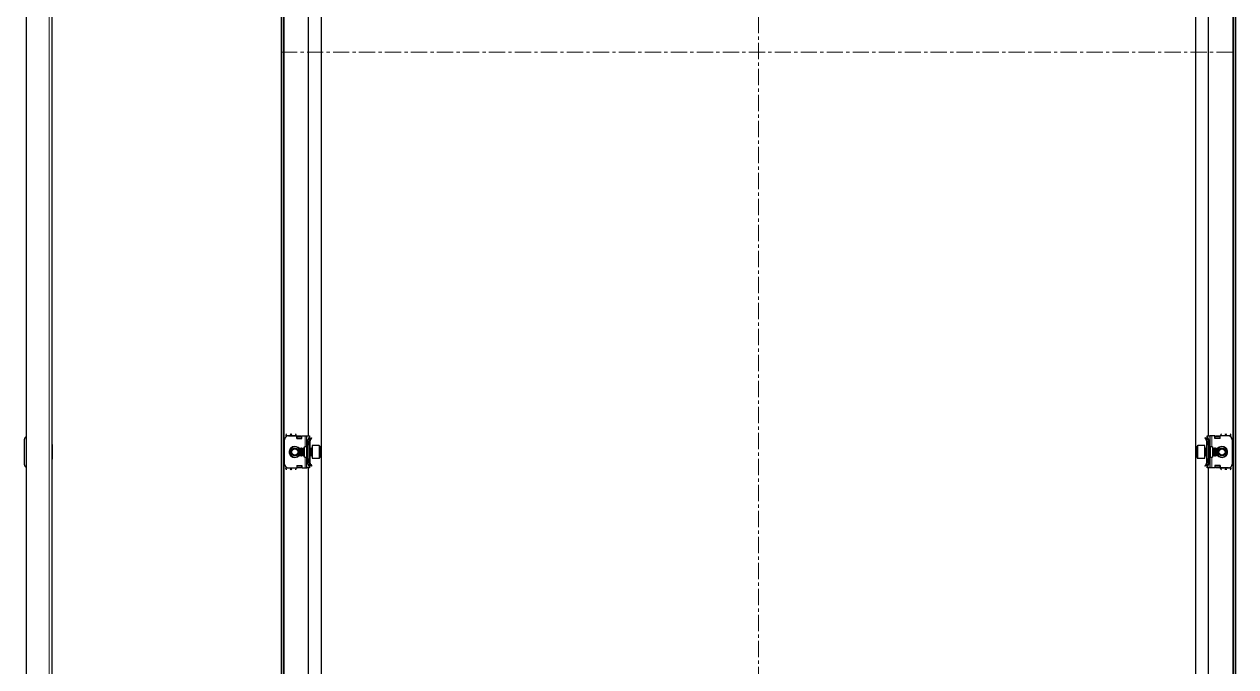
# Model space of a CAD drawing. Header units: millimetres. Extents: x -261 to 1716, y -869 to 1304.
# Drawn here: x 768 to 1716, y -264 to 238 of the extents above; entities that cross this region are included whole.
import ezdxf

# ---------------------------------------------------------------- set-up
doc = ezdxf.new("R2010")
doc.units = ezdxf.units.MM
doc.linetypes.add('CENTERX2', pattern=[20.32, 12.7, -2.54, 2.54, -2.54])
doc.layers.add('FORMAT', color=7, linetype='Continuous')

msp = doc.modelspace()

# ---------------------------------------------------------------- linework, layer by layer
at = {"color": 7, "linetype": 'Continuous', "lineweight": 25}
for p, q in [((769.88, 1196.92), (769.88, -764.08)), ((789.88, 1194.82), (789.88, -761.98)), ((969.5, -764.08), (969.5, 1196.92)), ((971, -764.08), (971, 1196.92)), ((1714, 1196.92), (1714, -764.08)), ((1715.5, 1196.92), (1715.5, -764.08)), ((1000.5, 1165.92), (1000.5, -733.08)), ((1684.5, -733.08), (1684.5, 1165.92)), ((990.5, 516.42), (990.5, -83.58)), ((1694.5, -83.58), (1694.5, 516.42)), ((973, -83.33), (973, -84.34)), ((975, -83.58), (981.5, -83.58)), ((981, -83.33), (981, -83.58)), ((981.5, -85.58), (981.5, -83.58)), ((981.7, -83.69), (981.5, -83.69)), ((981.7, -85.58), (981.7, -83.69)), ((981.75, -83.95), (982.25, -83.6)), ((982.25, -83.95), (981.75, -84.31)), ((981.75, -84.31), (981.75, -83.95)), ((981.75, -85.22), (981.75, -84.31)), ((981.75, -85.58), (981.75, -85.22)), ((982.25, -83.6), (982.25, -83.95)), ((982.25, -83.6), (984.75, -83.6)), ((982.25, -83.95), (984.75, -83.95)), ((984.75, -83.95), (984.75, -83.6)), ((984.75, -83.6), (985.25, -83.95)), ((985.25, -84.31), (984.75, -83.95)), ((985.25, -83.95), (985.25, -84.31)), ((985.25, -84.31), (985.25, -85.22)), ((985.25, -85.22), (985.25, -85.58)), ((985.5, -85.58), (985.5, -83.58)), ((985.5, -83.58), (988, -83.58)), ((988, -83.58), (989.5, -83.58)), ((989.5, -83.58), (991.5, -83.58)), ((989.5, -86.58), (989.5, -83.58)), ((991.5, -83.58), (991.5, -84.34)), ((991.5, -84.34), (991.5, -107.81)), ((991.5, -84.66), (991.71, -84.87)), ((992.08, -85.91), (993.06, -84.94)), ((993.06, -84.94), (993.41, -85.29)), ((1691.94, -84.94), (1691.58, -85.29)), ((1692.91, -85.91), (1691.94, -84.94)), ((1693.29, -84.87), (1693.5, -84.66)), ((1693.5, -83.58), (1695.5, -83.58)), ((1693.5, -84.34), (1693.5, -83.58)), ((1693.5, -107.81), (1693.5, -84.34)), ((1695.5, -83.58), (1695.5, -86.58)), ((1697, -83.58), (1695.5, -83.58)), ((1699.5, -83.58), (1697, -83.58)), ((1699.5, -85.58), (1699.5, -83.58)), ((1699.75, -83.95), (1700.25, -83.6)), ((1700.25, -83.95), (1699.75, -84.31)), ((1699.75, -84.31), (1699.75, -83.95)), ((1699.75, -85.22), (1699.75, -84.31)), ((1699.75, -85.58), (1699.75, -85.22)), ((1700.25, -83.6), (1700.25, -83.95)), ((1700.25, -83.6), (1702.75, -83.6)), ((1700.25, -83.95), (1702.75, -83.95)), ((1702.75, -83.95), (1702.75, -83.6)), ((1702.75, -83.6), (1703.25, -83.95)), ((1703.25, -84.31), (1702.75, -83.95)), ((1703.25, -83.95), (1703.25, -84.31)), ((1703.25, -84.31), (1703.25, -85.22)), ((1703.25, -85.22), (1703.25, -85.58)), ((1703.3, -83.69), (1703.3, -85.58)), ((1703.5, -83.69), (1703.3, -83.69)), ((1703.5, -85.58), (1703.5, -83.58)), ((1710, -83.58), (1703.5, -83.58)), ((1704, -83.58), (1704, -83.33)), ((1712, -84.34), (1712, -83.33)), ((768.38, -86.58), (768.38, -105.58)), ((790.13, -90.29), (789.88, -90.29)), ((790.13, -90.29), (790.13, -101.86)), ((972, -105.58), (972, -86.58)), ((981.5, -85.58), (985.5, -85.58)), ((984.05, -93.08), (983.5, -93.63)), ((983.5, -93.63), (983.5, -98.52)), ((984.11, -93.08), (984.05, -93.08)), ((984.05, -93.08), (984.05, -99.08)), ((984.5, -93.63), (984.11, -93.08)), ((984.11, -93.08), (984.11, -98.6)), ((984.89, -93.08), (984.5, -93.63)), ((984.5, -93.63), (984.5, -98.14)), ((985.11, -93.08), (984.89, -93.08)), ((984.89, -93.08), (984.89, -98.6)), ((985.5, -93.63), (985.11, -93.08)), ((985.11, -93.08), (985.11, -98.6)), ((985.89, -93.08), (985.5, -93.63)), ((985.5, -93.63), (985.5, -98.14)), ((986.11, -93.08), (985.89, -93.08)), ((985.89, -93.08), (985.89, -98.6)), ((986.5, -93.63), (986.11, -93.08)), ((986.11, -93.08), (986.11, -98.6)), ((986.89, -93.08), (986.5, -93.63)), ((986.5, -93.63), (986.5, -98.14)), ((987.11, -93.08), (986.89, -93.08)), ((986.89, -93.08), (986.89, -98.6)), ((987.5, -93.63), (987.11, -93.08)), ((987.11, -93.08), (987.11, -98.6)), ((989, -92.08), (987.5, -92.08)), ((987.5, -100.08), (987.5, -92.08)), ((989.5, -105.58), (989.5, -86.58)), ((990.5, -105.58), (990.5, -86.58)), ((992, -87.33), (991.5, -87.33)), ((991.5, -90.83), (991.5, -87.33)), ((992, -90.83), (991.5, -90.83)), ((991.89, -93.08), (991.5, -93.63)), ((992.11, -93.08), (991.89, -93.08)), ((991.89, -93.08), (991.89, -98.6)), ((992, -85.58), (992, -86.04)), ((992, -90.83), (992, -87.33)), ((992, -93.08), (992, -90.83)), ((992.44, -86.27), (992.08, -85.91)), ((992.5, -93.63), (992.11, -93.08)), ((992.11, -93.08), (992.11, -98.6)), ((992.44, -86.27), (993.41, -85.29)), ((992.89, -93.08), (992.5, -93.63)), ((992.5, -93.63), (992.5, -98.14)), ((993.25, -93.08), (992.89, -93.08)), ((992.89, -93.08), (992.89, -98.6)), ((998.9, -91.08), (993.5, -91.08)), ((993.5, -91.08), (993.5, -101.08)), ((999.5, -91.68), (999.5, -100.48)), ((1685.5, -93.71), (1685.5, -91.68)), ((1685.5, -100.48), (1685.5, -93.71)), ((1691.5, -91.08), (1686.1, -91.08)), ((1691.5, -93.38), (1691.5, -91.08)), ((1691.5, -101.08), (1691.5, -93.38)), ((1692.56, -86.27), (1691.58, -85.29)), ((1692.11, -93.08), (1691.75, -93.08)), ((1692.5, -93.63), (1692.11, -93.08)), ((1692.11, -98.6), (1692.11, -93.08)), ((1692.89, -93.08), (1692.5, -93.63)), ((1692.5, -98.14), (1692.5, -93.63)), ((1692.56, -86.27), (1692.91, -85.91)), ((1693.11, -93.08), (1692.89, -93.08)), ((1692.89, -98.6), (1692.89, -93.08)), ((1693, -85.58), (1693, -85.97)), ((1693, -87.33), (1693.5, -87.33)), ((1693, -87.33), (1693, -90.83)), ((1693.5, -90.83), (1693, -90.83)), ((1693, -90.83), (1693, -93.08)), ((1693.5, -93.63), (1693.11, -93.08)), ((1693.11, -98.6), (1693.11, -93.08)), ((1693.5, -87.33), (1693.5, -90.83)), ((1694.5, -86.58), (1694.5, -105.58)), ((1695.5, -86.58), (1695.5, -105.58)), ((1697.5, -92.08), (1696, -92.08)), ((1697.5, -92.08), (1697.5, -100.08)), ((1697.89, -93.08), (1697.5, -93.63)), ((1698.11, -93.08), (1697.89, -93.08)), ((1697.89, -98.6), (1697.89, -93.08)), ((1698.5, -93.63), (1698.11, -93.08)), ((1698.11, -98.6), (1698.11, -93.08)), ((1698.89, -93.08), (1698.5, -93.63)), ((1698.5, -98.14), (1698.5, -93.63)), ((1699.11, -93.08), (1698.89, -93.08)), ((1698.89, -98.6), (1698.89, -93.08)), ((1699.5, -93.63), (1699.11, -93.08)), ((1699.11, -98.6), (1699.11, -93.08)), ((1703.5, -85.58), (1699.5, -85.58)), ((1699.89, -93.08), (1699.5, -93.63)), ((1699.5, -98.14), (1699.5, -93.63)), ((1700.11, -93.08), (1699.89, -93.08)), ((1699.89, -98.6), (1699.89, -93.08)), ((1700.5, -93.63), (1700.11, -93.08)), ((1700.11, -98.6), (1700.11, -93.08)), ((1700.89, -93.08), (1700.5, -93.63)), ((1700.5, -98.14), (1700.5, -93.63)), ((1700.94, -93.08), (1700.89, -93.08)), ((1700.89, -98.6), (1700.89, -93.08)), ((1701.5, -93.63), (1700.94, -93.08)), ((1700.94, -94.46), (1700.94, -93.08)), ((1700.94, -99.08), (1700.94, -94.46)), ((1701.5, -94.76), (1701.5, -93.63)), ((1713, -86.58), (1713, -105.58)), ((789.88, -101.86), (790.13, -101.86)), ((983.5, -98.52), (984.05, -99.08)), ((984.05, -99.08), (984.11, -99.08)), ((984.11, -99.08), (984.5, -98.52)), ((984.11, -98.6), (984.11, -99.08)), ((984.5, -98.14), (984.5, -98.52)), ((984.5, -98.52), (984.89, -99.08)), ((984.89, -98.6), (984.89, -99.08)), ((984.89, -99.08), (985.11, -99.08)), ((985.11, -99.08), (985.5, -98.52)), ((985.11, -98.6), (985.11, -99.08)), ((985.5, -98.14), (985.5, -98.52)), ((985.5, -98.52), (985.89, -99.08)), ((985.89, -98.6), (985.89, -99.08)), ((985.89, -99.08), (986.11, -99.08)), ((986.11, -99.08), (986.5, -98.52)), ((986.11, -98.6), (986.11, -99.08)), ((986.5, -98.14), (986.5, -98.52)), ((986.5, -98.52), (986.89, -99.08)), ((986.89, -98.6), (986.89, -99.08)), ((986.89, -99.08), (987.11, -99.08)), ((987.11, -99.08), (987.5, -98.52)), ((987.11, -98.6), (987.11, -99.08)), ((987.5, -100.08), (989, -100.08)), ((991.5, -98.52), (991.89, -99.08)), ((991.5, -104.83), (991.5, -101.33)), ((991.5, -101.33), (992, -101.33)), ((991.89, -98.6), (991.89, -99.08)), ((991.89, -99.08), (992.11, -99.08)), ((992, -101.33), (992, -99.08)), ((992, -104.83), (992, -101.33)), ((992.11, -99.08), (992.5, -98.52)), ((992.11, -98.6), (992.11, -99.08)), ((992.5, -98.14), (992.5, -98.52)), ((992.5, -98.52), (992.89, -99.08)), ((992.89, -98.6), (992.89, -99.08)), ((992.89, -99.08), (993.25, -99.08)), ((993.5, -101.08), (998.9, -101.08)), ((1686.1, -101.08), (1691.5, -101.08)), ((1691.75, -99.08), (1692.11, -99.08)), ((1692.11, -99.08), (1692.5, -98.52)), ((1692.11, -99.08), (1692.11, -98.6)), ((1692.5, -98.52), (1692.5, -98.14)), ((1692.5, -98.52), (1692.89, -99.08)), ((1692.89, -99.08), (1692.89, -98.6)), ((1692.89, -99.08), (1693.11, -99.08)), ((1693, -99.08), (1693, -101.33)), ((1693, -101.33), (1693.5, -101.33)), ((1693, -101.33), (1693, -104.83)), ((1693.11, -99.08), (1693.5, -98.52)), ((1693.11, -99.08), (1693.11, -98.6)), ((1693.5, -101.33), (1693.5, -104.83)), ((1696, -100.08), (1697.5, -100.08)), ((1697.5, -98.52), (1697.89, -99.08)), ((1697.89, -99.08), (1697.89, -98.6)), ((1697.89, -99.08), (1698.11, -99.08)), ((1698.11, -99.08), (1698.5, -98.52)), ((1698.11, -99.08), (1698.11, -98.6)), ((1698.5, -98.52), (1698.5, -98.14)), ((1698.5, -98.52), (1698.89, -99.08)), ((1698.89, -99.08), (1698.89, -98.6)), ((1698.89, -99.08), (1699.11, -99.08)), ((1699.11, -99.08), (1699.5, -98.52)), ((1699.11, -99.08), (1699.11, -98.6)), ((1699.5, -98.52), (1699.5, -98.14)), ((1699.5, -98.52), (1699.89, -99.08)), ((1699.89, -99.08), (1699.89, -98.6)), ((1699.89, -99.08), (1700.11, -99.08)), ((1700.11, -99.08), (1700.5, -98.52)), ((1700.11, -99.08), (1700.11, -98.6)), ((1700.5, -98.52), (1700.5, -98.14)), ((1700.5, -98.52), (1700.89, -99.08)), ((1700.89, -99.08), (1700.89, -98.6)), ((1700.89, -99.08), (1700.94, -99.08)), ((1700.94, -99.08), (1701.5, -98.52)), ((1701.5, -98.52), (1701.5, -94.76)), ((973, -107.81), (973, -108.83)), ((975, -108.58), (981.5, -108.58)), ((981, -108.58), (981, -108.83)), ((981.5, -106.58), (981.5, -108.58)), ((981.5, -106.58), (985.5, -106.58)), ((981.5, -108.46), (981.7, -108.46)), ((981.7, -108.46), (981.7, -106.58)), ((981.75, -106.93), (981.75, -106.58)), ((981.75, -107.84), (981.75, -106.93)), ((981.75, -107.84), (982.25, -108.2)), ((981.75, -108.2), (981.75, -107.84)), ((982.25, -108.55), (981.75, -108.2)), ((984.75, -108.2), (982.25, -108.2)), ((982.25, -108.2), (982.25, -108.55)), ((984.75, -108.55), (982.25, -108.55)), ((984.75, -108.2), (985.25, -107.84)), ((984.75, -108.55), (984.75, -108.2)), ((985.25, -108.2), (984.75, -108.55)), ((985.25, -106.58), (985.25, -106.93)), ((985.25, -106.93), (985.25, -107.84)), ((985.25, -107.84), (985.25, -108.2)), ((985.5, -106.58), (985.5, -108.58)), ((985.5, -108.58), (988, -108.58)), ((988, -108.58), (989.5, -108.58)), ((989.5, -108.58), (989.5, -105.58)), ((991.5, -108.58), (989.5, -108.58)), ((990.5, -108.58), (990.5, -683.58)), ((992, -104.83), (991.5, -104.83)), ((991.71, -107.28), (991.5, -107.49)), ((991.5, -107.81), (991.5, -108.58)), ((992, -106.58), (992, -106.18)), ((992.44, -105.89), (992.08, -106.24)), ((992.08, -106.24), (993.06, -107.22)), ((992.44, -105.89), (993.41, -106.86)), ((993.06, -107.22), (993.41, -106.86)), ((1692.56, -105.89), (1691.58, -106.86)), ((1691.94, -107.22), (1691.58, -106.86)), ((1692.91, -106.24), (1691.94, -107.22)), ((1692.56, -105.89), (1692.91, -106.24)), ((1693, -104.83), (1693.5, -104.83)), ((1693, -106.58), (1693, -106.12)), ((1693.5, -107.49), (1693.29, -107.28)), ((1693.5, -108.58), (1693.5, -107.81)), ((1695.5, -108.58), (1693.5, -108.58)), ((1694.5, -683.58), (1694.5, -108.58)), ((1695.5, -105.58), (1695.5, -108.58)), ((1697, -108.58), (1695.5, -108.58)), ((1699.5, -108.58), (1697, -108.58)), ((1703.5, -106.58), (1699.5, -106.58)), ((1699.5, -106.58), (1699.5, -108.58)), ((1699.75, -106.93), (1699.75, -106.58)), ((1699.75, -107.84), (1699.75, -106.93)), ((1699.75, -107.84), (1700.25, -108.2)), ((1699.75, -108.2), (1699.75, -107.84)), ((1700.25, -108.55), (1699.75, -108.2)), ((1702.75, -108.2), (1700.25, -108.2)), ((1700.25, -108.2), (1700.25, -108.55)), ((1702.75, -108.55), (1700.25, -108.55)), ((1702.75, -108.2), (1703.25, -107.84)), ((1702.75, -108.55), (1702.75, -108.2)), ((1703.25, -108.2), (1702.75, -108.55)), ((1703.25, -106.58), (1703.25, -106.93)), ((1703.25, -106.93), (1703.25, -107.84)), ((1703.25, -107.84), (1703.25, -108.2)), ((1703.3, -106.58), (1703.3, -108.46)), ((1703.3, -108.46), (1703.5, -108.46)), ((1703.5, -106.58), (1703.5, -108.58)), ((1710, -108.58), (1703.5, -108.58)), ((1704, -108.83), (1704, -108.58)), ((1712, -108.83), (1712, -107.81))]:
    msp.add_line(p, q, dxfattribs=at)
at = {"color": 8, "linetype": 'Continuous', "lineweight": 18}
for p, q in [((787.78, 1196.92), (787.78, -764.08)), ((971.6, -761.98), (971.6, 1194.82)), ((1713.4, 1194.82), (1713.4, -761.98)), ((973, -83.33), (977, -83.33)), ((977, -83.33), (981, -83.33)), ((985.25, -85.22), (981.75, -85.22)), ((988, -92.08), (988, -83.58)), ((991.5, -85.08), (991.71, -84.87)), ((1693.5, -85.08), (1693.29, -84.87)), ((1697, -83.58), (1697, -92.08)), ((1703.25, -85.22), (1699.75, -85.22)), ((1704, -83.33), (1708, -83.33)), ((1712, -83.33), (1708, -83.33)), ((989, -100.08), (989, -92.08)), ((990.5, -86.58), (989.5, -86.58)), ((991.5, -85.58), (992, -85.58)), ((993.25, -94.46), (993.25, -93.08)), ((993.25, -99.08), (993.25, -94.46)), ((998.9, -101.08), (998.9, -91.08)), ((1686.1, -91.08), (1686.1, -93.38)), ((1686.1, -93.38), (1686.1, -101.08)), ((1691.75, -93.08), (1691.75, -99.08)), ((1693.5, -85.58), (1693, -85.58)), ((1695.5, -86.58), (1694.5, -86.58)), ((1696, -92.08), (1696, -100.08)), ((988, -108.58), (988, -100.08)), ((1697, -100.08), (1697, -108.58)), ((973, -108.83), (977, -108.83)), ((981, -108.83), (977, -108.83)), ((981.75, -106.93), (985.25, -106.93)), ((989.5, -105.58), (990.5, -105.58)), ((991.5, -106.58), (992, -106.58)), ((991.5, -107.08), (991.71, -107.28)), ((1693.5, -106.58), (1693, -106.58)), ((1693.5, -107.08), (1693.29, -107.28)), ((1694.5, -105.58), (1695.5, -105.58)), ((1699.75, -106.93), (1703.25, -106.93)), ((1708, -108.83), (1704, -108.83)), ((1712, -108.83), (1708, -108.83))]:
    msp.add_line(p, q, dxfattribs=at)
at = {"color": 7, "linetype": 'Continuous', "lineweight": 25}
for centre, radius in [((980, -96.08), 3), ((980, -96.08), 2.76), ((980, -96.08), 2.45), ((1705, -96.08), 3), ((1705, -96.08), 2.76), ((1705, -96.08), 2.45)]:
    msp.add_circle(centre, radius, dxfattribs=at)
for centre, radius, start, end in [((771.38, -86.58), 3, 120, 180), ((975, -86.58), 3, 90, 180), ((993.5, -86.58), 3, 131.81031, 180), ((991, -85.58), 1, 360, 45), ((1694, -85.58), 1, 135, 180), ((1691.5, -86.58), 3, 360, 48.18969), ((1710, -86.58), 3, 360, 90), ((980, -96.08), 4, 90, 331.04498), ((980, -96.08), 4, 28.95502, 90), ((989, -91.58), 0.5, 270, 0), ((993.25, -92.83), 0.25, 270, 0), ((998.9, -91.68), 0.6, 0, 90), ((1686.1, -91.68), 0.6, 90, 180), ((1691.75, -92.83), 0.25, 180, 270), ((1696, -91.58), 0.5, 180, 270), ((1705, -96.08), 4, 270, 151.04498), ((989, -100.58), 0.5, 360, 90), ((993.25, -99.33), 0.25, 360, 90), ((998.9, -100.48), 0.6, 270, 360), ((1686.1, -100.48), 0.6, 180, 270), ((1691.75, -99.33), 0.25, 90, 180), ((1696, -100.58), 0.5, 90, 180), ((1705, -96.08), 4, 208.95502, 270), ((771.38, -105.58), 3, 180, 240), ((975, -105.58), 3, 180, 270), ((993.5, -105.58), 3, 180, 228.18969), ((991, -106.58), 1, 315, 0), ((1694, -106.58), 1, 180, 225), ((1691.5, -105.58), 3, 311.81031, 360), ((1710, -105.58), 3, 270, 360)]:
    msp.add_arc(centre, radius, start, end, dxfattribs=at)
at = {"color": 8, "linetype": 'Continuous', "lineweight": 18}
for centre, start, end in [((980, -96.08), 35.46217, 270), ((1705, -96.08), 215.46217, 90), ((1705, -96.08), 90, 144.53783), ((980, -96.08), 270, 324.53783)]:
    msp.add_arc(centre, 4.5, start, end, dxfattribs=at)
at = {"color": 7, "linetype": 'Continuous', "lineweight": 25}
for points, knots in [([(973, -83.33), (973.09, -83.08), (973.28, -82.59), (973.48, -82.2), (973.57, -82)], [0, 0, 0, 0, 0.502065, 1, 1, 1, 1]), ([(976.43, -82.01), (976.51, -82.17), (976.68, -82.52), (976.87, -83.01), (976.98, -83.29), (977, -83.33)], [0, 0, 0, 0, 0.415483, 0.917152, 1, 1, 1, 1]), ([(977, -83.33), (977.09, -83.08), (977.28, -82.59), (977.48, -82.2), (977.57, -82)], [0, 0, 0, 0, 0.502065, 1, 1, 1, 1]), ([(980.43, -82.01), (980.51, -82.17), (980.68, -82.52), (980.87, -83.01), (980.98, -83.29), (981, -83.33)], [0, 0, 0, 0, 0.415483, 0.917152, 1, 1, 1, 1]), ([(1704, -83.33), (1704.09, -83.08), (1704.28, -82.59), (1704.48, -82.2), (1704.57, -82)], [0, 0, 0, 0, 0.502065, 1, 1, 1, 1]), ([(1707.43, -82.01), (1707.51, -82.17), (1707.68, -82.52), (1707.87, -83.01), (1707.98, -83.29), (1708, -83.33)], [0, 0, 0, 0, 0.415483, 0.917152, 1, 1, 1, 1]), ([(1708, -83.33), (1708.09, -83.08), (1708.28, -82.59), (1708.48, -82.2), (1708.57, -82)], [0, 0, 0, 0, 0.502065, 1, 1, 1, 1]), ([(1711.43, -82.01), (1711.51, -82.17), (1711.68, -82.52), (1711.87, -83.01), (1711.98, -83.29), (1712, -83.33)], [0, 0, 0, 0, 0.4154826, 0.9171518, 1, 1, 1, 1]), ([(992.08, -85.91), (991.93, -86.1), (991.63, -86.48), (991.5, -87.01), (991.5, -87.29), (991.5, -87.33)], [0, 0, 0, 0, 0.461863, 0.923726, 1, 1, 1, 1]), ([(992.44, -86.27), (992.32, -86.41), (992.14, -86.64), (992.02, -87.02), (992, -87.22), (992, -87.33)], [0, 0, 0, 0, 0.485042, 0.738404, 1, 1, 1, 1]), ([(1693, -87.33), (1692.98, -87.14), (1692.95, -86.85), (1692.76, -86.49), (1692.63, -86.34), (1692.56, -86.27)], [0, 0, 0, 0, 0.485042, 0.738404, 1, 1, 1, 1]), ([(1693.5, -87.33), (1693.47, -87.08), (1693.42, -86.6), (1693.13, -86.14), (1692.94, -85.94), (1692.91, -85.91)], [0, 0, 0, 0, 0.461863, 0.923726, 1, 1, 1, 1]), ([(973.57, -110.14), (973.49, -109.98), (973.32, -109.63), (973.13, -109.15), (973.01, -108.87), (973, -108.83)], [0, 0, 0, 0, 0.415483, 0.917152, 1, 1, 1, 1]), ([(977, -108.83), (976.9, -109.07), (976.71, -109.56), (976.52, -109.95), (976.43, -110.15)], [0, 0, 0, 0, 0.502065, 1, 1, 1, 1]), ([(977.57, -110.14), (977.49, -109.98), (977.32, -109.63), (977.13, -109.15), (977.01, -108.87), (977, -108.83)], [0, 0, 0, 0, 0.415483, 0.917152, 1, 1, 1, 1]), ([(981, -108.83), (980.9, -109.07), (980.71, -109.56), (980.52, -109.95), (980.43, -110.15)], [0, 0, 0, 0, 0.502065, 1, 1, 1, 1]), ([(991.5, -104.83), (991.52, -105.07), (991.58, -105.55), (991.86, -106.01), (992.06, -106.21), (992.08, -106.24)], [0, 0, 0, 0, 0.461863, 0.923726, 1, 1, 1, 1]), ([(992, -104.83), (992.02, -105.02), (992.05, -105.31), (992.24, -105.66), (992.37, -105.81), (992.44, -105.89)], [0, 0, 0, 0, 0.485042, 0.738404, 1, 1, 1, 1]), ([(1692.56, -105.89), (1692.68, -105.74), (1692.86, -105.51), (1692.98, -105.13), (1692.99, -104.93), (1693, -104.83)], [0, 0, 0, 0, 0.485042, 0.738404, 1, 1, 1, 1]), ([(1692.91, -106.24), (1693.07, -106.05), (1693.37, -105.67), (1693.49, -105.15), (1693.5, -104.87), (1693.5, -104.83)], [0, 0, 0, 0, 0.461863, 0.923726, 1, 1, 1, 1]), ([(1704.57, -110.14), (1704.49, -109.98), (1704.32, -109.63), (1704.13, -109.15), (1704.01, -108.87), (1704, -108.83)], [0, 0, 0, 0, 0.415483, 0.917152, 1, 1, 1, 1]), ([(1708, -108.83), (1707.9, -109.07), (1707.71, -109.56), (1707.52, -109.95), (1707.43, -110.15)], [0, 0, 0, 0, 0.502065, 1, 1, 1, 1]), ([(1708.57, -110.14), (1708.49, -109.98), (1708.32, -109.63), (1708.13, -109.15), (1708.01, -108.87), (1708, -108.83)], [0, 0, 0, 0, 0.415483, 0.917152, 1, 1, 1, 1]), ([(1712, -108.83), (1711.9, -109.07), (1711.71, -109.56), (1711.52, -109.95), (1711.43, -110.15)], [0, 0, 0, 0, 0.5020654, 1, 1, 1, 1])]:
    msp.add_open_spline(points, degree=3, knots=knots, dxfattribs=at)
at = {"layer": 'FORMAT', "linetype": 'CENTERX2', "lineweight": 18}
for p, q in [((1342.5, 1198.92), (1342.5, -766.08)), ((969.2, 216.42), (1715.8, 216.42))]:
    msp.add_line(p, q, dxfattribs=at)

doc.saveas('drawing.dxf')
